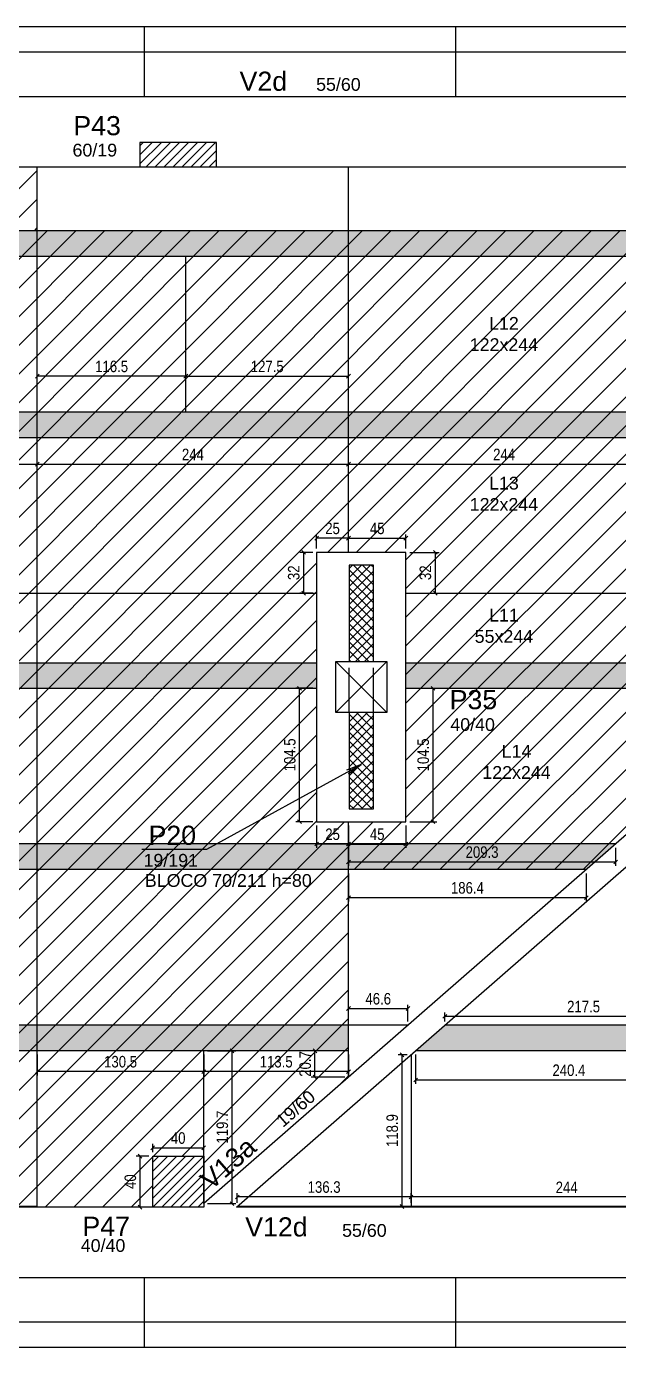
# Model space of a CAD drawing. Extents: x 2487 to 8815, y 325 to 3946.
# Drawn here: x 7144 to 7608, y 1935 to 2970 of the extents above; entities that cross this region are included whole.
import ezdxf

# ---------------------------------------------------------------- set-up
doc = ezdxf.new("R2010")
doc.units = 0
doc.linetypes.add('ESTILO_TQS_0001', pattern=[1, 0.7, -0.3])
for name, color, linetype in [('1', 1, 'Continuous'), ('3', 3, 'Continuous'), ('4', 4, 'Continuous'), ('6', 6, 'Continuous'), ('AUX00', 7, 'Continuous'), ('COTA', 241, 'Continuous'), ('Painéis', 200, 'Continuous'), ('Pilares', 5, 'Continuous')]:
    doc.layers.add(name, color=color, linetype=linetype)
doc.layers.add('Hachura', color=251, linetype='Continuous', lineweight=9)
doc.layers.add('REAPROVEITAMENTO', color=251, linetype='Continuous', lineweight=9)
doc.styles.add('COTA TECNICA-50', font='techl___.ttf', dxfattribs={"height": 9})
doc.styles.get("Standard").update_dxf_attribs({"font": 'arial.ttf'})
doc.dimstyles.new('COTA PAINEL-50', dxfattribs={"dimtxt": 9, "dimasz": 3, "dimexe": 3, "dimexo": 3, "dimgap": 3, "dimtad": 1, "dimdec": 1, "dimzin": 12, "dimdsep": 46, "dimtxsty": 'COTA TECNICA-50', "dimblk1": 'OBLIQUE', "dimblk2": 'OBLIQUE', "dimsah": 1, "dimcen": 0.9, "dimclrd": 4, "dimclre": 4, "dimclrt": 240, "dimadec": 1, "dimazin": 3, "dimtfac": 1, "dimtdec": 1, "dimtmove": 0, "dimatfit": 3, "dimfxl": 1, "dimtolj": 1, "dimtzin": 12, "dimarcsym": 0})

# ---------------------------------------------------------------- blocks, each defined once
blk = doc.blocks.new('_Oblique')
at = {"color": 0, "linetype": 'ByBlock', "lineweight": -2}
blk.add_line((-0.5, -0.5), (0.5, 0.5), dxfattribs=at)
blk = doc.blocks.new('*D98')
at = {"layer": 'COTA', "color": 4, "lineweight": -2, "transparency": 16777216}
for p, q in [((7152.6, 2630.1), (7152.6, 2630.1)), ((6969.6, 2627.1), (7152.6, 2627.1))]:
    blk.add_line(p, q, dxfattribs=at)
at = {"layer": 'Defpoints', "color": 0, "transparency": 16777216}
for p in [(6969.6, 2627.1), (7152.6, 2627.1), (7152.6, 2627.1)]:
    blk.add_point(p, dxfattribs=at)
at = {"layer": 'COTA', "color": 4, "lineweight": -2, "transparency": 16777216, "xscale": 3, "yscale": 3, "zscale": 3, "rotation": 180}
blk.add_blockref('_Oblique', (6969.6, 2627.1), dxfattribs=at)
at = {"layer": 'COTA', "color": 4, "lineweight": -2, "transparency": 16777216, "xscale": 3, "yscale": 3, "zscale": 3}
blk.add_blockref('_Oblique', (7152.6, 2627.1), dxfattribs=at)
at = {"layer": 'COTA', "color": 240, "transparency": 16777216, "insert": (7061.1, 2634.8), "char_height": 9, "attachment_point": 5, "style": 'COTA TECNICA-50'}
blk.add_mtext('\\A1;183', dxfattribs=at)
blk = doc.blocks.new('*D287')
at = {"layer": 'COTA', "color": 4, "lineweight": -2, "transparency": 16777216}
for p, q in [((7240.1, 2085), (7230.2, 2085)), ((7233.2, 2045), (7233.2, 2085)), ((7240.1, 2045), (7230.2, 2045))]:
    blk.add_line(p, q, dxfattribs=at)
at = {"layer": 'Defpoints', "color": 0, "transparency": 16777216}
for p in [(7233.2, 2085), (7243.1, 2085), (7243.1, 2045)]:
    blk.add_point(p, dxfattribs=at)
at = {"layer": 'COTA', "color": 4, "lineweight": -2, "transparency": 16777216, "xscale": 3, "yscale": 3, "zscale": 3}
for p, rotation in [((7233.2, 2085), 90), ((7233.2, 2045), 270)]:
    blk.add_blockref('_Oblique', p, dxfattribs=dict(at, rotation=rotation))
at = {"layer": 'COTA', "color": 240, "transparency": 16777216, "insert": (7225.6, 2065), "char_height": 9, "attachment_point": 5, "rotation": 90, "style": 'COTA TECNICA-50'}
blk.add_mtext('\\A1;40', dxfattribs=at)
blk = doc.blocks.new('*D288')
at = {"layer": 'COTA', "color": 4, "lineweight": -2, "transparency": 16777216}
for p, q in [((7243.1, 2088), (7243.1, 2094.5)), ((7243.1, 2091.5), (7283.1, 2091.5)), ((7283.1, 2088), (7283.1, 2094.5))]:
    blk.add_line(p, q, dxfattribs=at)
at = {"layer": 'Defpoints', "color": 0, "transparency": 16777216}
for p in [(7283.1, 2091.5), (7243.1, 2085), (7283.1, 2085)]:
    blk.add_point(p, dxfattribs=at)
at = {"layer": 'COTA', "color": 4, "lineweight": -2, "transparency": 16777216, "xscale": 3, "yscale": 3, "zscale": 3, "rotation": 180}
blk.add_blockref('_Oblique', (7243.1, 2091.5), dxfattribs=at)
at = {"layer": 'COTA', "color": 4, "lineweight": -2, "transparency": 16777216, "xscale": 3, "yscale": 3, "zscale": 3}
blk.add_blockref('_Oblique', (7283.1, 2091.5), dxfattribs=at)
at = {"layer": 'COTA', "color": 240, "transparency": 16777216, "insert": (7263.1, 2099.1), "char_height": 9, "attachment_point": 5, "style": 'COTA TECNICA-50'}
blk.add_mtext('\\A1;40', dxfattribs=at)
blk = doc.blocks.new('*D289')
at = {"layer": 'COTA', "color": 4, "lineweight": -2, "transparency": 16777216}
for p, q in [((7393.6, 2167.5), (7367.3, 2167.5)), ((7370.3, 2146.9), (7370.3, 2167.5)), ((7393.6, 2146.9), (7367.3, 2146.9))]:
    blk.add_line(p, q, dxfattribs=at)
at = {"layer": 'Defpoints', "color": 0, "transparency": 16777216}
for p in [(7370.3, 2167.5), (7396.6, 2167.5), (7396.6, 2146.9)]:
    blk.add_point(p, dxfattribs=at)
at = {"layer": 'COTA', "color": 4, "lineweight": -2, "transparency": 16777216, "xscale": 3, "yscale": 3, "zscale": 3}
for p, rotation in [((7370.3, 2167.5), 90), ((7370.3, 2146.9), 270)]:
    blk.add_blockref('_Oblique', p, dxfattribs=dict(at, rotation=rotation))
at = {"layer": 'COTA', "color": 240, "transparency": 16777216, "insert": (7362.7, 2157.2), "char_height": 9, "attachment_point": 5, "rotation": 90, "style": 'COTA TECNICA-50'}
blk.add_mtext('\\A1;20.7', dxfattribs=at)
blk = doc.blocks.new('*D290')
at = {"layer": 'COTA', "color": 4, "lineweight": -2, "transparency": 16777216}
for p, q in [((7286.1, 2167.5), (7308.2, 2167.5)), ((7305.2, 2167.5), (7305.2, 2047.8)), ((7286.1, 2047.8), (7308.2, 2047.8))]:
    blk.add_line(p, q, dxfattribs=at)
at = {"layer": 'Defpoints', "color": 0, "transparency": 16777216}
for p in [(7283.1, 2167.5), (7283.1, 2047.8), (7305.2, 2047.8)]:
    blk.add_point(p, dxfattribs=at)
at = {"layer": 'COTA', "color": 4, "lineweight": -2, "transparency": 16777216, "xscale": 3, "yscale": 3, "zscale": 3}
for p, rotation in [((7305.2, 2167.5), 90), ((7305.2, 2047.8), 270)]:
    blk.add_blockref('_Oblique', p, dxfattribs=dict(at, rotation=rotation))
at = {"layer": 'COTA', "color": 240, "transparency": 16777216, "insert": (7297.7, 2107.7), "char_height": 9, "attachment_point": 5, "rotation": 90, "style": 'COTA TECNICA-50'}
blk.add_mtext('\\A1;119.7', dxfattribs=at)
blk = doc.blocks.new('*D101')
at = {"layer": 'COTA', "color": 4, "lineweight": -2, "transparency": 16777216}
for p, q in [((7283.1, 2164.5), (7283.1, 2148.2)), ((7396.6, 2164.5), (7396.6, 2148.2)), ((7396.6, 2151.2), (7283.1, 2151.2))]:
    blk.add_line(p, q, dxfattribs=at)
at = {"layer": 'Defpoints', "color": 0, "transparency": 16777216}
for p in [(7283.1, 2167.5), (7396.6, 2167.5), (7283.1, 2151.2)]:
    blk.add_point(p, dxfattribs=at)
at = {"layer": 'COTA', "color": 4, "lineweight": -2, "transparency": 16777216, "xscale": 3, "yscale": 3, "zscale": 3, "rotation": 180}
blk.add_blockref('_Oblique', (7283.1, 2151.2), dxfattribs=at)
at = {"layer": 'COTA', "color": 4, "lineweight": -2, "transparency": 16777216, "xscale": 3, "yscale": 3, "zscale": 3}
blk.add_blockref('_Oblique', (7396.6, 2151.2), dxfattribs=at)
at = {"layer": 'COTA', "color": 240, "transparency": 16777216, "insert": (7339.9, 2158.9), "char_height": 9, "attachment_point": 5, "style": 'COTA TECNICA-50'}
blk.add_mtext('\\A1;113.5', dxfattribs=at)
blk = doc.blocks.new('*D291')
at = {"layer": 'COTA', "color": 4, "lineweight": -2, "transparency": 16777216}
for p, q in [((7152.6, 2164.5), (7152.6, 2148.2)), ((7283.1, 2164.5), (7283.1, 2148.2)), ((7283.1, 2151.2), (7152.6, 2151.2))]:
    blk.add_line(p, q, dxfattribs=at)
at = {"layer": 'Defpoints', "color": 0, "transparency": 16777216}
for p in [(7152.6, 2167.5), (7283.1, 2167.5), (7152.6, 2151.2)]:
    blk.add_point(p, dxfattribs=at)
at = {"layer": 'COTA', "color": 4, "lineweight": -2, "transparency": 16777216, "xscale": 3, "yscale": 3, "zscale": 3, "rotation": 180}
blk.add_blockref('_Oblique', (7152.6, 2151.2), dxfattribs=at)
at = {"layer": 'COTA', "color": 4, "lineweight": -2, "transparency": 16777216, "xscale": 3, "yscale": 3, "zscale": 3}
blk.add_blockref('_Oblique', (7283.1, 2151.2), dxfattribs=at)
at = {"layer": 'COTA', "color": 240, "transparency": 16777216, "insert": (7217.9, 2158.9), "char_height": 9, "attachment_point": 5, "style": 'COTA TECNICA-50'}
blk.add_mtext('\\A1;130.5', dxfattribs=at)
blk = doc.blocks.new('*D102')
at = {"layer": 'COTA', "color": 4, "lineweight": -2, "transparency": 16777216}
blk.add_line((7269.1, 2696), (7396.6, 2696), dxfattribs=at)
at = {"layer": 'Defpoints', "color": 0, "transparency": 16777216}
for p in [(7269.1, 2696), (7396.6, 2696), (7396.6, 2696)]:
    blk.add_point(p, dxfattribs=at)
at = {"layer": 'COTA', "color": 4, "lineweight": -2, "transparency": 16777216, "xscale": 3, "yscale": 3, "zscale": 3, "rotation": 180}
blk.add_blockref('_Oblique', (7269.1, 2696), dxfattribs=at)
at = {"layer": 'COTA', "color": 4, "lineweight": -2, "transparency": 16777216, "xscale": 3, "yscale": 3, "zscale": 3}
blk.add_blockref('_Oblique', (7396.6, 2696), dxfattribs=at)
at = {"layer": 'COTA', "color": 240, "transparency": 16777216, "insert": (7332.9, 2703.6), "char_height": 9, "attachment_point": 5, "style": 'COTA TECNICA-50'}
blk.add_mtext('\\A1;127.5', dxfattribs=at)
blk = doc.blocks.new('*D103')
at = {"layer": 'COTA', "color": 4, "lineweight": -2, "transparency": 16777216}
for p, q in [((7269.1, 2696), (7152.6, 2696)), ((7152.6, 2693), (7152.6, 2693)), ((7269.1, 2693), (7269.1, 2693))]:
    blk.add_line(p, q, dxfattribs=at)
at = {"layer": 'Defpoints', "color": 0, "transparency": 16777216}
for p in [(7152.6, 2696), (7152.6, 2696), (7269.1, 2696)]:
    blk.add_point(p, dxfattribs=at)
at = {"layer": 'COTA', "color": 4, "lineweight": -2, "transparency": 16777216, "xscale": 3, "yscale": 3, "zscale": 3, "rotation": 180}
blk.add_blockref('_Oblique', (7152.6, 2696), dxfattribs=at)
at = {"layer": 'COTA', "color": 4, "lineweight": -2, "transparency": 16777216, "xscale": 3, "yscale": 3, "zscale": 3}
blk.add_blockref('_Oblique', (7269.1, 2696), dxfattribs=at)
at = {"layer": 'COTA', "color": 240, "transparency": 16777216, "insert": (7210.9, 2703.6), "char_height": 9, "attachment_point": 5, "style": 'COTA TECNICA-50'}
blk.add_mtext('\\A1;116.5', dxfattribs=at)
blk = doc.blocks.new('*D292')
at = {"layer": 'COTA', "color": 4, "lineweight": -2, "transparency": 16777216}
for p, q in [((7371.6, 2561), (7371.6, 2572.1)), ((7396.6, 2569.1), (7371.6, 2569.1)), ((7396.6, 2561), (7396.6, 2572.1))]:
    blk.add_line(p, q, dxfattribs=at)
at = {"layer": 'Defpoints', "color": 0, "transparency": 16777216}
for p in [(7371.6, 2569.1), (7371.6, 2558), (7396.6, 2558)]:
    blk.add_point(p, dxfattribs=at)
at = {"layer": 'COTA', "color": 4, "lineweight": -2, "transparency": 16777216, "xscale": 3, "yscale": 3, "zscale": 3, "rotation": 180}
blk.add_blockref('_Oblique', (7371.6, 2569.1), dxfattribs=at)
at = {"layer": 'COTA', "color": 4, "lineweight": -2, "transparency": 16777216, "xscale": 3, "yscale": 3, "zscale": 3}
blk.add_blockref('_Oblique', (7396.6, 2569.1), dxfattribs=at)
at = {"layer": 'COTA', "color": 240, "transparency": 16777216, "insert": (7384.1, 2576.7), "char_height": 9, "attachment_point": 5, "style": 'COTA TECNICA-50'}
blk.add_mtext('\\A1;25', dxfattribs=at)
blk = doc.blocks.new('*D293')
at = {"layer": 'COTA', "color": 4, "lineweight": -2, "transparency": 16777216}
for p, q in [((7396.6, 2561), (7396.6, 2572.1)), ((7396.6, 2569.1), (7441.6, 2569.1)), ((7441.6, 2561), (7441.6, 2572.1))]:
    blk.add_line(p, q, dxfattribs=at)
at = {"layer": 'Defpoints', "color": 0, "transparency": 16777216}
for p in [(7441.6, 2569.1), (7396.6, 2558), (7441.6, 2558)]:
    blk.add_point(p, dxfattribs=at)
at = {"layer": 'COTA', "color": 4, "lineweight": -2, "transparency": 16777216, "xscale": 3, "yscale": 3, "zscale": 3, "rotation": 180}
blk.add_blockref('_Oblique', (7396.6, 2569.1), dxfattribs=at)
at = {"layer": 'COTA', "color": 4, "lineweight": -2, "transparency": 16777216, "xscale": 3, "yscale": 3, "zscale": 3}
blk.add_blockref('_Oblique', (7441.6, 2569.1), dxfattribs=at)
at = {"layer": 'COTA', "color": 240, "transparency": 16777216, "insert": (7419.1, 2576.7), "char_height": 9, "attachment_point": 5, "style": 'COTA TECNICA-50'}
blk.add_mtext('\\A1;45', dxfattribs=at)
blk = doc.blocks.new('*D294')
at = {"layer": 'COTA', "color": 4, "lineweight": -2, "transparency": 16777216}
for p, q in [((7368.6, 2558), (7358.4, 2558)), ((7361.4, 2558), (7361.4, 2526)), ((7368.6, 2526), (7358.4, 2526))]:
    blk.add_line(p, q, dxfattribs=at)
at = {"layer": 'Defpoints', "color": 0, "transparency": 16777216}
for p in [(7371.6, 2558), (7361.4, 2526), (7371.6, 2526)]:
    blk.add_point(p, dxfattribs=at)
at = {"layer": 'COTA', "color": 4, "lineweight": -2, "transparency": 16777216, "xscale": 3, "yscale": 3, "zscale": 3}
for p, rotation in [((7361.4, 2558), 90), ((7361.4, 2526), 270)]:
    blk.add_blockref('_Oblique', p, dxfattribs=dict(at, rotation=rotation))
at = {"layer": 'COTA', "color": 240, "transparency": 16777216, "insert": (7353.7, 2542), "char_height": 9, "attachment_point": 5, "rotation": 90, "style": 'COTA TECNICA-50'}
blk.add_mtext('\\A1;32', dxfattribs=at)
blk = doc.blocks.new('*D295')
at = {"layer": 'COTA', "color": 4, "lineweight": -2, "transparency": 16777216}
for p, q in [((7444.6, 2558), (7467.6, 2558)), ((7464.6, 2558), (7464.6, 2526)), ((7444.6, 2526), (7467.6, 2526))]:
    blk.add_line(p, q, dxfattribs=at)
at = {"layer": 'Defpoints', "color": 0, "transparency": 16777216}
for p in [(7441.6, 2558), (7441.6, 2526), (7464.6, 2526)]:
    blk.add_point(p, dxfattribs=at)
at = {"layer": 'COTA', "color": 4, "lineweight": -2, "transparency": 16777216, "xscale": 3, "yscale": 3, "zscale": 3}
for p, rotation in [((7464.6, 2558), 90), ((7464.6, 2526), 270)]:
    blk.add_blockref('_Oblique', p, dxfattribs=dict(at, rotation=rotation))
at = {"layer": 'COTA', "color": 240, "transparency": 16777216, "insert": (7456.9, 2542), "char_height": 9, "attachment_point": 5, "rotation": 90, "style": 'COTA TECNICA-50'}
blk.add_mtext('\\A1;32', dxfattribs=at)
blk = doc.blocks.new('*D296')
at = {"layer": 'COTA', "color": 4, "lineweight": -2, "transparency": 16777216}
for p, q in [((7444.6, 2451.5), (7465.8, 2451.5)), ((7462.8, 2451.5), (7462.8, 2347)), ((7444.6, 2347), (7465.8, 2347))]:
    blk.add_line(p, q, dxfattribs=at)
at = {"layer": 'Defpoints', "color": 0, "transparency": 16777216}
for p in [(7441.6, 2451.5), (7441.6, 2347), (7462.8, 2347)]:
    blk.add_point(p, dxfattribs=at)
at = {"layer": 'COTA', "color": 4, "lineweight": -2, "transparency": 16777216, "xscale": 3, "yscale": 3, "zscale": 3}
for p, rotation in [((7462.8, 2451.5), 90), ((7462.8, 2347), 270)]:
    blk.add_blockref('_Oblique', p, dxfattribs=dict(at, rotation=rotation))
at = {"layer": 'COTA', "color": 240, "transparency": 16777216, "insert": (7455.2, 2399.3), "char_height": 9, "attachment_point": 5, "rotation": 90, "style": 'COTA TECNICA-50'}
blk.add_mtext('\\A1;104.5', dxfattribs=at)
blk = doc.blocks.new('*D297')
at = {"layer": 'COTA', "color": 4, "lineweight": -2, "transparency": 16777216}
for p, q in [((7368.6, 2451.5), (7355.2, 2451.5)), ((7358.2, 2347), (7358.2, 2451.5)), ((7368.6, 2347), (7355.2, 2347))]:
    blk.add_line(p, q, dxfattribs=at)
at = {"layer": 'Defpoints', "color": 0, "transparency": 16777216}
for p in [(7358.2, 2451.5), (7371.6, 2451.5), (7371.6, 2347)]:
    blk.add_point(p, dxfattribs=at)
at = {"layer": 'COTA', "color": 4, "lineweight": -2, "transparency": 16777216, "xscale": 3, "yscale": 3, "zscale": 3}
for p, rotation in [((7358.2, 2451.5), 90), ((7358.2, 2347), 270)]:
    blk.add_blockref('_Oblique', p, dxfattribs=dict(at, rotation=rotation))
at = {"layer": 'COTA', "color": 240, "transparency": 16777216, "insert": (7350.6, 2399.3), "char_height": 9, "attachment_point": 5, "rotation": 90, "style": 'COTA TECNICA-50'}
blk.add_mtext('\\A1;104.5', dxfattribs=at)
blk = doc.blocks.new('*D298')
at = {"layer": 'COTA', "color": 4, "lineweight": -2, "transparency": 16777216}
for p, q in [((7371.6, 2344), (7371.6, 2326.5)), ((7396.6, 2344), (7396.6, 2326.5)), ((7396.6, 2329.5), (7371.6, 2329.5))]:
    blk.add_line(p, q, dxfattribs=at)
at = {"layer": 'Defpoints', "color": 0, "transparency": 16777216}
for p in [(7371.6, 2347), (7396.6, 2347), (7371.6, 2329.5)]:
    blk.add_point(p, dxfattribs=at)
at = {"layer": 'COTA', "color": 4, "lineweight": -2, "transparency": 16777216, "xscale": 3, "yscale": 3, "zscale": 3, "rotation": 180}
blk.add_blockref('_Oblique', (7371.6, 2329.5), dxfattribs=at)
at = {"layer": 'COTA', "color": 4, "lineweight": -2, "transparency": 16777216, "xscale": 3, "yscale": 3, "zscale": 3}
blk.add_blockref('_Oblique', (7396.6, 2329.5), dxfattribs=at)
at = {"layer": 'COTA', "color": 240, "transparency": 16777216, "insert": (7384.1, 2337.1), "char_height": 9, "attachment_point": 5, "style": 'COTA TECNICA-50'}
blk.add_mtext('\\A1;25', dxfattribs=at)
blk = doc.blocks.new('*D104')
at = {"layer": 'COTA', "color": 4, "lineweight": -2, "transparency": 16777216}
for p, q in [((7396.6, 2344), (7396.6, 2326.5)), ((7441.6, 2344), (7441.6, 2326.5)), ((7396.6, 2329.5), (7441.6, 2329.5))]:
    blk.add_line(p, q, dxfattribs=at)
at = {"layer": 'Defpoints', "color": 0, "transparency": 16777216}
for p in [(7396.6, 2347), (7441.6, 2347), (7441.6, 2329.5)]:
    blk.add_point(p, dxfattribs=at)
at = {"layer": 'COTA', "color": 4, "lineweight": -2, "transparency": 16777216, "xscale": 3, "yscale": 3, "zscale": 3, "rotation": 180}
blk.add_blockref('_Oblique', (7396.6, 2329.5), dxfattribs=at)
at = {"layer": 'COTA', "color": 4, "lineweight": -2, "transparency": 16777216, "xscale": 3, "yscale": 3, "zscale": 3}
blk.add_blockref('_Oblique', (7441.6, 2329.5), dxfattribs=at)
at = {"layer": 'COTA', "color": 240, "transparency": 16777216, "insert": (7419.1, 2337.1), "char_height": 9, "attachment_point": 5, "style": 'COTA TECNICA-50'}
blk.add_mtext('\\A1;45', dxfattribs=at)
blk = doc.blocks.new('*D299')
at = {"layer": 'COTA', "color": 4, "lineweight": -2, "transparency": 16777216}
for p, q in [((7152.6, 2630.1), (7152.6, 2630.1)), ((7396.6, 2630.1), (7396.6, 2630.1)), ((7152.6, 2627.1), (7396.6, 2627.1))]:
    blk.add_line(p, q, dxfattribs=at)
at = {"layer": 'Defpoints', "color": 0, "transparency": 16777216}
for p in [(7152.6, 2627.1), (7396.6, 2627.1), (7396.6, 2627.1)]:
    blk.add_point(p, dxfattribs=at)
at = {"layer": 'COTA', "color": 4, "lineweight": -2, "transparency": 16777216, "xscale": 3, "yscale": 3, "zscale": 3, "rotation": 180}
blk.add_blockref('_Oblique', (7152.6, 2627.1), dxfattribs=at)
at = {"layer": 'COTA', "color": 4, "lineweight": -2, "transparency": 16777216, "xscale": 3, "yscale": 3, "zscale": 3}
blk.add_blockref('_Oblique', (7396.6, 2627.1), dxfattribs=at)
at = {"layer": 'COTA', "color": 240, "transparency": 16777216, "insert": (7274.6, 2634.7), "char_height": 9, "attachment_point": 5, "style": 'COTA TECNICA-50'}
blk.add_mtext('\\A1;244', dxfattribs=at)
blk = doc.blocks.new('*D304')
at = {"layer": 'COTA', "color": 4, "lineweight": -2, "transparency": 16777216}
for p, q in [((7396.6, 2326.5), (7396.6, 2312.4)), ((7606, 2326.5), (7606, 2312.4)), ((7606, 2315.4), (7396.6, 2315.4))]:
    blk.add_line(p, q, dxfattribs=at)
at = {"layer": 'Defpoints', "color": 0, "transparency": 16777216}
for p in [(7396.6, 2329.5), (7606, 2329.5), (7396.6, 2315.4)]:
    blk.add_point(p, dxfattribs=at)
at = {"layer": 'COTA', "color": 4, "lineweight": -2, "transparency": 16777216, "xscale": 3, "yscale": 3, "zscale": 3, "rotation": 180}
blk.add_blockref('_Oblique', (7396.6, 2315.4), dxfattribs=at)
at = {"layer": 'COTA', "color": 4, "lineweight": -2, "transparency": 16777216, "xscale": 3, "yscale": 3, "zscale": 3}
blk.add_blockref('_Oblique', (7606, 2315.4), dxfattribs=at)
at = {"layer": 'COTA', "color": 240, "transparency": 16777216, "insert": (7501.3, 2323.1), "char_height": 9, "attachment_point": 5, "style": 'COTA TECNICA-50'}
blk.add_mtext('\\A1;209.3', dxfattribs=at)
blk = doc.blocks.new('*D305')
at = {"layer": 'COTA', "color": 4, "lineweight": -2, "transparency": 16777216}
for p, q in [((7396.6, 2306.5), (7396.6, 2284.5)), ((7583, 2306.5), (7583, 2284.5)), ((7396.6, 2287.5), (7583, 2287.5))]:
    blk.add_line(p, q, dxfattribs=at)
at = {"layer": 'Defpoints', "color": 0, "transparency": 16777216}
for p in [(7396.6, 2309.5), (7583, 2309.5), (7583, 2287.5)]:
    blk.add_point(p, dxfattribs=at)
at = {"layer": 'COTA', "color": 4, "lineweight": -2, "transparency": 16777216, "xscale": 3, "yscale": 3, "zscale": 3, "rotation": 180}
blk.add_blockref('_Oblique', (7396.6, 2287.5), dxfattribs=at)
at = {"layer": 'COTA', "color": 4, "lineweight": -2, "transparency": 16777216, "xscale": 3, "yscale": 3, "zscale": 3}
blk.add_blockref('_Oblique', (7583, 2287.5), dxfattribs=at)
at = {"layer": 'COTA', "color": 240, "transparency": 16777216, "insert": (7489.8, 2295.1), "char_height": 9, "attachment_point": 5, "style": 'COTA TECNICA-50'}
blk.add_mtext('\\A1;186.4', dxfattribs=at)
blk = doc.blocks.new('*D306')
at = {"layer": 'COTA', "color": 4, "lineweight": -2, "transparency": 16777216}
for p, q in [((7396.6, 2190.5), (7396.6, 2203.6)), ((7396.6, 2200.6), (7443.2, 2200.6)), ((7443.2, 2190.5), (7443.2, 2203.6))]:
    blk.add_line(p, q, dxfattribs=at)
at = {"layer": 'Defpoints', "color": 0, "transparency": 16777216}
for p in [(7443.2, 2200.6), (7396.6, 2187.5), (7443.2, 2187.5)]:
    blk.add_point(p, dxfattribs=at)
at = {"layer": 'COTA', "color": 4, "lineweight": -2, "transparency": 16777216, "xscale": 3, "yscale": 3, "zscale": 3, "rotation": 180}
blk.add_blockref('_Oblique', (7396.6, 2200.6), dxfattribs=at)
at = {"layer": 'COTA', "color": 4, "lineweight": -2, "transparency": 16777216, "xscale": 3, "yscale": 3, "zscale": 3}
blk.add_blockref('_Oblique', (7443.2, 2200.6), dxfattribs=at)
at = {"layer": 'COTA', "color": 240, "transparency": 16777216, "insert": (7419.9, 2208.2), "char_height": 9, "attachment_point": 5, "style": 'COTA TECNICA-50'}
blk.add_mtext('\\A1;46.6', dxfattribs=at)
blk = doc.blocks.new('*D308')
at = {"layer": 'COTA', "color": 4, "lineweight": -2, "transparency": 16777216}
for p, q in [((7396.6, 2630.1), (7396.6, 2630.1)), ((7640.6, 2630.1), (7640.6, 2630.1)), ((7396.6, 2627.1), (7640.6, 2627.1))]:
    blk.add_line(p, q, dxfattribs=at)
at = {"layer": 'Defpoints', "color": 0, "transparency": 16777216}
for p in [(7396.6, 2627.1), (7640.6, 2627.1), (7640.6, 2627.1)]:
    blk.add_point(p, dxfattribs=at)
at = {"layer": 'COTA', "color": 4, "lineweight": -2, "transparency": 16777216, "xscale": 3, "yscale": 3, "zscale": 3, "rotation": 180}
blk.add_blockref('_Oblique', (7396.6, 2627.1), dxfattribs=at)
at = {"layer": 'COTA', "color": 4, "lineweight": -2, "transparency": 16777216, "xscale": 3, "yscale": 3, "zscale": 3}
blk.add_blockref('_Oblique', (7640.6, 2627.1), dxfattribs=at)
at = {"layer": 'COTA', "color": 240, "transparency": 16777216, "insert": (7518.6, 2634.7), "char_height": 9, "attachment_point": 5, "style": 'COTA TECNICA-50'}
blk.add_mtext('\\A1;244', dxfattribs=at)
blk = doc.blocks.new('*D109')
at = {"layer": 'COTA', "color": 4, "lineweight": -2, "transparency": 16777216}
for p, q in [((7689.6, 2053), (7445.6, 2053)), ((7445.6, 2051.5), (7445.6, 2050))]:
    blk.add_line(p, q, dxfattribs=at)
at = {"layer": 'Defpoints', "color": 0, "transparency": 16777216}
for p in [(7445.6, 2054.5), (7445.6, 2053), (7689.6, 2053)]:
    blk.add_point(p, dxfattribs=at)
at = {"layer": 'COTA', "color": 4, "lineweight": -2, "transparency": 16777216, "xscale": 3, "yscale": 3, "zscale": 3, "rotation": 180}
blk.add_blockref('_Oblique', (7445.6, 2053), dxfattribs=at)
at = {"layer": 'COTA', "color": 4, "lineweight": -2, "transparency": 16777216, "xscale": 3, "yscale": 3, "zscale": 3}
blk.add_blockref('_Oblique', (7689.6, 2053), dxfattribs=at)
at = {"layer": 'COTA', "color": 240, "transparency": 16777216, "insert": (7567.6, 2060.5), "char_height": 9, "attachment_point": 5, "style": 'COTA TECNICA-50'}
blk.add_mtext('\\A1;244', dxfattribs=at)
blk = doc.blocks.new('*D326')
at = {"layer": 'COTA', "color": 4, "lineweight": -2, "transparency": 16777216}
for p, q in [((7472.1, 2190.5), (7472.1, 2197.5)), ((7472.1, 2194.5), (7689.6, 2194.5)), ((7689.6, 2190.5), (7689.6, 2197.5))]:
    blk.add_line(p, q, dxfattribs=at)
at = {"layer": 'Defpoints', "color": 0, "transparency": 16777216}
for p in [(7689.6, 2194.5), (7472.1, 2187.5), (7689.6, 2187.5)]:
    blk.add_point(p, dxfattribs=at)
at = {"layer": 'COTA', "color": 4, "lineweight": -2, "transparency": 16777216, "xscale": 3, "yscale": 3, "zscale": 3, "rotation": 180}
blk.add_blockref('_Oblique', (7472.1, 2194.5), dxfattribs=at)
at = {"layer": 'COTA', "color": 4, "lineweight": -2, "transparency": 16777216, "xscale": 3, "yscale": 3, "zscale": 3}
blk.add_blockref('_Oblique', (7689.6, 2194.5), dxfattribs=at)
at = {"layer": 'COTA', "color": 240, "transparency": 16777216, "insert": (7580.9, 2202.1), "char_height": 9, "attachment_point": 5, "style": 'COTA TECNICA-50'}
blk.add_mtext('\\A1;217.5', dxfattribs=at)
blk = doc.blocks.new('*D327')
at = {"layer": 'COTA', "color": 4, "lineweight": -2, "transparency": 16777216}
for p, q in [((7449.2, 2164.5), (7449.2, 2141.6)), ((7689.6, 2164.5), (7689.6, 2141.6)), ((7689.6, 2144.6), (7449.2, 2144.6))]:
    blk.add_line(p, q, dxfattribs=at)
at = {"layer": 'Defpoints', "color": 0, "transparency": 16777216}
for p in [(7449.2, 2167.5), (7689.6, 2167.5), (7449.2, 2144.6)]:
    blk.add_point(p, dxfattribs=at)
at = {"layer": 'COTA', "color": 4, "lineweight": -2, "transparency": 16777216, "xscale": 3, "yscale": 3, "zscale": 3, "rotation": 180}
blk.add_blockref('_Oblique', (7449.2, 2144.6), dxfattribs=at)
at = {"layer": 'COTA', "color": 4, "lineweight": -2, "transparency": 16777216, "xscale": 3, "yscale": 3, "zscale": 3}
blk.add_blockref('_Oblique', (7689.6, 2144.6), dxfattribs=at)
at = {"layer": 'COTA', "color": 240, "transparency": 16777216, "insert": (7569.4, 2152.2), "char_height": 9, "attachment_point": 5, "style": 'COTA TECNICA-50'}
blk.add_mtext('\\A1;240.4', dxfattribs=at)
blk = doc.blocks.new('*D328')
at = {"layer": 'COTA', "color": 4, "lineweight": -2, "transparency": 16777216}
for p, q in [((7442.6, 2164.4), (7435.5, 2164.4)), ((7438.5, 2164.4), (7438.5, 2045.5)), ((7442.6, 2045.5), (7435.5, 2045.5))]:
    blk.add_line(p, q, dxfattribs=at)
at = {"layer": 'Defpoints', "color": 0, "transparency": 16777216}
for p in [(7445.6, 2164.4), (7438.5, 2045.5), (7445.6, 2045.5)]:
    blk.add_point(p, dxfattribs=at)
at = {"layer": 'COTA', "color": 4, "lineweight": -2, "transparency": 16777216, "xscale": 3, "yscale": 3, "zscale": 3}
for p, rotation in [((7438.5, 2164.4), 90), ((7438.5, 2045.5), 270)]:
    blk.add_blockref('_Oblique', p, dxfattribs=dict(at, rotation=rotation))
at = {"layer": 'COTA', "color": 240, "transparency": 16777216, "insert": (7430.9, 2105), "char_height": 9, "attachment_point": 5, "rotation": 90, "style": 'COTA TECNICA-50'}
blk.add_mtext('\\A1;118.9', dxfattribs=at)
blk = doc.blocks.new('*D329')
at = {"layer": 'COTA', "color": 4, "lineweight": -2, "transparency": 16777216}
for p, q in [((7309.4, 2048.5), (7309.4, 2056)), ((7445.6, 2053), (7309.4, 2053)), ((7445.6, 2048.5), (7445.6, 2056))]:
    blk.add_line(p, q, dxfattribs=at)
at = {"layer": 'Defpoints', "color": 0, "transparency": 16777216}
for p in [(7309.4, 2053), (7309.4, 2045.5), (7445.6, 2045.5)]:
    blk.add_point(p, dxfattribs=at)
at = {"layer": 'COTA', "color": 4, "lineweight": -2, "transparency": 16777216, "xscale": 3, "yscale": 3, "zscale": 3, "rotation": 180}
blk.add_blockref('_Oblique', (7309.4, 2053), dxfattribs=at)
at = {"layer": 'COTA', "color": 4, "lineweight": -2, "transparency": 16777216, "xscale": 3, "yscale": 3, "zscale": 3}
blk.add_blockref('_Oblique', (7445.6, 2053), dxfattribs=at)
at = {"layer": 'COTA', "color": 240, "transparency": 16777216, "insert": (7377.5, 2060.7), "char_height": 9, "attachment_point": 5, "style": 'COTA TECNICA-50'}
blk.add_mtext('\\A1;136.3', dxfattribs=at)

msp = doc.modelspace()

# ---------------------------------------------------------------- hatches: boundary and pattern name
at = {"layer": 'Hachura', "linetype": 'ByBlock'}
h = msp.add_hatch(color=256, dxfattribs=at)
h.dxf.hatch_style = 1
h.paths.add_polyline_path([(7934.12, 2789.97), (7934.12, 2810), (6725.61, 2810), (6725.61, 2789.97)])
h = msp.add_hatch(color=256, dxfattribs=at)
h.dxf.hatch_style = 1
h.paths.add_polyline_path([(7934.12, 2647.97), (7934.12, 2668.01), (6725.61, 2668.01), (6725.61, 2647.97)])
h = msp.add_hatch(color=256, dxfattribs=at)
h.dxf.hatch_style = 1
h.paths.add_polyline_path([(6298.61, 2451.45), (6298.61, 2471.49), (5812.12, 2471.49), (5812.12, 2451.45)])
h.paths.add_polyline_path([(7505.33, 2451.45), (7505.18, 2451.58), (7505.25, 2451.45)])
h = msp.add_hatch(color=256, dxfattribs=at)
h.dxf.hatch_style = 1
h.paths.add_polyline_path([(7395.62, 2451.47), (7395.62, 2471.51), (7395.61, 2471.51), (7395.61, 2451.47)])
h.paths.add_polyline_path([(7480.17, 2454.11), (7474.44, 2454.11), (7474.44, 2453.32), (7481.5, 2453.32), (7481.16, 2453.55), (7480.45, 2453.97)])
h.paths.add_polyline_path([(6725.61, 2451.47), (6725.61, 2471.51), (6298.61, 2471.51), (6298.61, 2451.47)])
h = msp.add_hatch(color=256, dxfattribs=at)
h.dxf.hatch_style = 1
h.paths.add_polyline_path([(7371.62, 2451.47), (7371.62, 2471.51), (6725.61, 2471.51), (6725.61, 2451.47)])
h.paths.add_polyline_path([(7441.62, 2471.51), (7441.62, 2451.47), (7640.61, 2451.47), (7640.61, 2471.51)])
h = msp.add_hatch(color=256, dxfattribs=at)
h.dxf.hatch_style = 1
h.paths.add_polyline_path([(7583, 2309.48), (7605.96, 2329.51), (6725.61, 2329.51), (6725.61, 2309.48)])
h = msp.add_hatch(color=256, dxfattribs=at)
h.dxf.hatch_style = 1
h.paths.add_polyline_path([(7396.61, 2167.48), (7396.61, 2187.51), (6725.61, 2187.51), (6725.61, 2167.48)])
h = msp.add_hatch(color=256, dxfattribs=at)
h.dxf.hatch_style = 1
h.paths.add_polyline_path([(7472.11, 2187.51), (7449.14, 2167.47), (7933.62, 2167.47), (7933.62, 2187.51)])
at = {"layer": 'REAPROVEITAMENTO', "linetype": 'ByBlock'}
h = msp.add_hatch(dxfattribs=at)
h.set_pattern_fill('ANSI31', color=256, scale=5, style=2)
h.set_pattern_definition([(45, (900.698, 40.287), (-11.22532, 11.22532), [])])
h.paths.add_polyline_path([(7152.61, 2860.05), (6542.61, 2859.95), (6542.61, 2810.01), (7152.61, 2810.11)])
h = msp.add_hatch(dxfattribs=at)
h.set_pattern_fill('ANSI31', color=256, scale=5, style=2)
h.set_pattern_definition([(45, (1083.697, -617.715), (-11.22532, 11.22532), [])])
h.paths.add_polyline_path([(6756.12, 2386.5), (6796.12, 2386.5), (6796.12, 2346.5), (6756.12, 2346.5)], flags=16)
h.paths.add_polyline_path([(7441.62, 2451.51), (7441.62, 2347), (7371.62, 2347), (7371.62, 2451.51), (6969.61, 2451.51), (6969.61, 2451.51), (6725.61, 2451.51), (6725.61, 2045.51), (7243.12, 2045.51), (7243.12, 2085.01), (7283.12, 2085.01), (7283.12, 2047.83), (7396.61, 2146.85), (7396.61, 2309.51), (7583.04, 2309.51), (7640.61, 2359.75), (7640.61, 2451.51)])
h.paths.add_polyline_path([(7823.61, 2526.01), (7823.61, 2648.01), (7934.12, 2648.01), (7934.12, 2810.01), (6725.61, 2810.01), (6725.61, 2451.51), (7371.62, 2451.51), (7371.62, 2558), (7441.62, 2558), (7441.62, 2451.51), (7640.61, 2451.51), (7640.61, 2526.01), (7823.61, 2526.01)])

# ---------------------------------------------------------------- linework, layer by layer
at = {"layer": '1', "color": 3, "linetype": 'Continuous'}
for p, q in [((5792.63, 2950), (7988.13, 2950)), ((5792.63, 2915), (7953.12, 2915)), ((7988.13, 1955.01), (5792.62, 1955.01))]:
    msp.add_line(p, q, dxfattribs=at)
at = {"layer": '1', "color": 8, "linetype": 'Continuous'}
for p, q in [((7233.12, 2862.25), (7249.87, 2879)), ((7233.12, 2869.32), (7242.8, 2879)), ((7233.12, 2876.39), (7235.73, 2879)), ((7233.12, 2879), (7233.12, 2879)), ((7233.12, 2879), (7233.12, 2879)), ((7237.95, 2860), (7256.95, 2879)), ((7245.02, 2860), (7264.02, 2879)), ((7252.09, 2860), (7271.09, 2879)), ((7259.16, 2860), (7278.16, 2879)), ((7266.23, 2860), (7285.23, 2879)), ((7273.3, 2860), (7292.3, 2879)), ((7293.12, 2879), (7293.12, 2879)), ((7293.12, 2879), (7293.12, 2879)), ((7263.12, 2869.5), (7263.12, 2869.5)), ((7280.37, 2860), (7293.12, 2872.75)), ((7287.44, 2860), (7293.12, 2865.68)), ((7397.12, 2531.28), (7413.85, 2548)), ((7397.12, 2538.35), (7406.78, 2548)), ((7397.12, 2545.42), (7399.7, 2548)), ((7397.12, 2548), (7397.12, 2548)), ((7397.12, 2548), (7397.12, 2548)), ((7397.12, 2548), (7397.12, 2548)), ((7397.12, 2548), (7397.12, 2548)), ((7400.58, 2548), (7416.12, 2532.46)), ((7407.65, 2548), (7416.12, 2539.53)), ((7414.72, 2548), (7416.12, 2546.6)), ((7416.12, 2548), (7416.12, 2548)), ((7416.12, 2548), (7416.12, 2548)), ((7397.12, 2544.39), (7416.12, 2525.39)), ((7397.12, 2524.21), (7416.12, 2543.21)), ((7397.12, 2537.32), (7416.12, 2518.32)), ((7397.12, 2517.14), (7416.12, 2536.14)), ((7397.12, 2530.24), (7416.12, 2511.24)), ((7397.12, 2510.07), (7416.12, 2529.07)), ((7397.12, 2523.17), (7416.12, 2504.17)), ((7397.12, 2502.99), (7416.12, 2521.99)), ((7397.12, 2516.1), (7416.12, 2497.1)), ((7397.12, 2495.92), (7416.12, 2514.92)), ((7397.12, 2509.03), (7416.12, 2490.03)), ((7397.12, 2488.85), (7416.12, 2507.85)), ((7397.12, 2501.96), (7416.12, 2482.96)), ((7397.12, 2481.78), (7416.12, 2500.78)), ((7397.12, 2494.89), (7416.12, 2475.89)), ((7397.12, 2474.71), (7416.12, 2493.71)), ((7397.12, 2487.82), (7412.45, 2472.5)), ((7401.98, 2472.5), (7416.12, 2486.64)), ((7397.12, 2480.75), (7405.38, 2472.5)), ((7397.12, 2473.68), (7398.3, 2472.5)), ((7409.05, 2472.5), (7416.12, 2479.57)), ((7386.63, 2472.5), (7426.63, 2432.5)), ((7426.63, 2472.5), (7386.63, 2432.5)), ((7386.63, 2472.5), (7386.63, 2472.5)), ((7406.62, 2452.5), (7406.62, 2452.5)), ((7406.63, 2452.5), (7406.63, 2452.5)), ((7406.63, 2452.5), (7406.63, 2452.5)), ((7406.63, 2452.5), (7406.63, 2452.5)), ((7406.63, 2452.5), (7406.63, 2452.5)), ((7397.12, 2418.14), (7411.48, 2432.5)), ((7397.12, 2425.21), (7404.41, 2432.5)), ((7397.12, 2432.28), (7397.34, 2432.5)), ((7402.95, 2432.5), (7416.12, 2419.32)), ((7410.02, 2432.5), (7416.12, 2426.39)), ((7426.63, 2432.5), (7426.63, 2432.5)), ((7426.63, 2432.5), (7426.63, 2432.5)), ((7397.12, 2431.25), (7416.12, 2412.25)), ((7397.12, 2411.07), (7416.12, 2430.07)), ((7397.12, 2424.18), (7416.12, 2405.18)), ((7397.12, 2404), (7416.12, 2423)), ((7397.12, 2417.11), (7416.12, 2398.11)), ((7397.12, 2396.93), (7416.12, 2415.93)), ((7397.12, 2410.04), (7416.12, 2391.04)), ((7397.12, 2389.86), (7416.12, 2408.86)), ((7397.12, 2402.97), (7416.12, 2383.97)), ((7397.12, 2382.79), (7416.12, 2401.79)), ((7397.12, 2395.89), (7416.12, 2376.89)), ((7397.12, 2375.72), (7416.12, 2394.72)), ((7397.12, 2388.82), (7416.12, 2369.82)), ((7397.12, 2368.64), (7416.12, 2387.64)), ((7397.12, 2381.75), (7416.12, 2362.75)), ((7397.12, 2361.57), (7416.12, 2380.57)), ((7397.12, 2374.68), (7414.8, 2357)), ((7399.62, 2357), (7416.12, 2373.5)), ((7397.12, 2367.61), (7407.73, 2357)), ((7397.12, 2360.54), (7400.66, 2357)), ((7406.69, 2357), (7416.12, 2366.43)), ((7397.12, 2357), (7397.12, 2357)), ((7397.12, 2357), (7397.12, 2357)), ((7413.77, 2357), (7416.12, 2359.36)), ((7243.12, 2052.01), (7276.13, 2085.01)), ((7243.12, 2059.08), (7269.06, 2085.01)), ((7243.12, 2066.15), (7261.99, 2085.01)), ((7243.12, 2073.22), (7254.92, 2085.01)), ((7243.12, 2080.29), (7247.85, 2085.01)), ((7243.2, 2045.01), (7283.12, 2084.94)), ((7250.27, 2045.01), (7283.12, 2077.87)), ((7257.34, 2045.01), (7283.12, 2070.8)), ((7263.12, 2065.02), (7263.12, 2065.02)), ((7264.41, 2045.01), (7283.12, 2063.73)), ((7271.49, 2045.01), (7283.12, 2056.65)), ((7278.56, 2045.01), (7283.12, 2049.58)), ((7243.12, 2045.01), (7243.12, 2045.01)), ((7243.12, 2045.01), (7243.12, 2045.01)), ((7283.12, 2047.83), (7283.12, 2047.83)), ((7283.12, 2045.01), (7283.12, 2045.01)), ((7283.12, 2045.01), (7283.12, 2045.01))]:
    msp.add_line(p, q, dxfattribs=at)
at = {"layer": '1', "linetype": 'Continuous'}
for p, q in [((7395.13, 2860), (7395.13, 2860)), ((7371.62, 2558), (7371.62, 2558)), ((7371.62, 2558), (7371.62, 2558)), ((7371.62, 2558), (7371.62, 2558)), ((7441.62, 2558), (7441.62, 2558)), ((7441.62, 2558), (7441.62, 2558)), ((7441.62, 2558), (7441.62, 2558)), ((7371.62, 2469.3), (7371.62, 2469.3)), ((7371.62, 2347), (7371.62, 2347)), ((7441.62, 2347), (7441.62, 2347)), ((7308.78, 2045.01), (7308.78, 2045.01))]:
    msp.add_line(p, q, dxfattribs=at)
at = {"layer": '1', "color": 3, "linetype": 'Continuous'}
for points in [[(6806.12, 2860), (7233.12, 2860)], [(7293.12, 2860), (7691.62, 2860)], [(7441.62, 2558), (7371.62, 2558), (7371.62, 2347), (7441.62, 2347), (7441.62, 2558)], [(7736.03, 2443), (7283.12, 2047.83)], [(7308.78, 2045.01), (7763.05, 2441.36)], [(7234.47, 2325.53), (7285.53, 2325.53), (7406.58, 2391.85), (7396.5, 2384.46), (7406.58, 2391.85), (7394.93, 2387.33)], [(7243.12, 2045.01), (6796.12, 2045.01)], [(7701.63, 2045.01), (7308.78, 2045.01)], [(5811.62, 1990.01), (7953.12, 1990.01)]]:
    msp.add_lwpolyline(points, dxfattribs=at)
at = {"layer": '3', "color": 5, "linetype": 'ESTILO_TQS_0001', "ltscale": 50}
for p, q in [((7397.12, 2432.5), (7397.12, 2472.5)), ((7416.12, 2432.5), (7416.12, 2472.5))]:
    msp.add_line(p, q, dxfattribs=at)
at = {"layer": 'Painéis'}
for p, q in [((5772.63, 2970), (8008.13, 2970)), ((7236.62, 2915), (7236.62, 2970)), ((7480.62, 2915), (7480.62, 2970)), ((7152.61, 2045.51), (7152.61, 2860)), ((7396.61, 2558), (7396.61, 2860)), ((6725.61, 2810.01), (7934.12, 2810.01)), ((6725.61, 2790.01), (7934.12, 2790.01)), ((7269.11, 2668.01), (7269.11, 2790.01)), ((6725.61, 2668.01), (7934.12, 2668.01)), ((6725.61, 2648.01), (7934.12, 2648.01)), ((6725.61, 2526.01), (7371.62, 2526.01)), ((7441.62, 2526.01), (7823.61, 2526.01)), ((6725.61, 2471.51), (7371.62, 2471.51)), ((7441.62, 2471.51), (7640.61, 2471.51)), ((6725.61, 2451.51), (7371.62, 2451.51)), ((7441.62, 2451.51), (7640.61, 2451.51)), ((7396.61, 2146.85), (7396.61, 2347)), ((7605.96, 2329.51), (6725.61, 2329.51)), ((7583.04, 2309.51), (6725.61, 2309.51)), ((7443.21, 2187.51), (6725.61, 2187.51)), ((7396.61, 2167.51), (6725.61, 2167.51)), ((7283.12, 2047.83), (7283.12, 2167.51)), ((7152.61, 2045.51), (6725.61, 2045.51)), ((7236.62, 1935), (7236.62, 1990)), ((7480.62, 1935), (7480.62, 1990)), ((8008.13, 1935), (5772.62, 1935))]:
    msp.add_line(p, q, dxfattribs=at)
for points in [[(7933.62, 2187.51), (7472.11, 2187.51)], [(7445.62, 2164.4), (7445.62, 2045.51)], [(7933.62, 2167.51), (7449.18, 2167.51)], [(7701.63, 2045.51), (7309.36, 2045.51)], [(7445.62, 2045.01), (7445.62, 2045.01)]]:
    msp.add_lwpolyline(points, dxfattribs=at)
at = {"layer": 'Pilares', "linetype": 'Continuous'}
for points in [[(7233.12, 2860), (7293.12, 2860), (7293.12, 2879), (7233.12, 2879), (7233.12, 2860)], [(7397.12, 2548), (7397.12, 2472.5), (7416.12, 2472.5), (7416.12, 2548), (7397.12, 2548)], [(7386.63, 2472.5), (7426.63, 2472.5), (7426.63, 2432.5), (7386.63, 2432.5), (7386.63, 2472.5)], [(7397.12, 2432.5), (7397.12, 2357), (7416.12, 2357), (7416.12, 2432.5), (7397.12, 2432.5)], [(7243.12, 2085.01), (7283.12, 2085.01), (7283.12, 2045.01), (7243.12, 2045.01), (7243.12, 2085.01)]]:
    msp.add_lwpolyline(points, dxfattribs=at)

# ---------------------------------------------------------------- texts
at = {"layer": '3', "color": 2, "linetype": 'Continuous'}
for s, rotation, p in [('55/60', 359.99999, (7371.19, 2919.56)), ('19/60', 41.10506, (7345.23, 2107))]:
    msp.add_text(s, height=10, rotation=rotation, dxfattribs=at).set_placement(p)
for s, p in [('60/19', (7180.24, 2868.1)), ('40/40', (7476.42, 2418.06)), ('19/191', (7235.89, 2311.73)), ('BLOCO 70/211 h=80', (7236.94, 2295.94)), ('55/60', (7391.56, 2021.77)), ('40/40', (7186.7, 2009.94))]:
    msp.add_text(s, height=10, dxfattribs=at).set_placement(p)
at = {"layer": '4', "linetype": 'Continuous'}
for s, rotation, p in [('V2d', 359.99999, (7311.19, 2919.56)), ('V13a', 41.105, (7288.72, 2057.69))]:
    msp.add_text(s, height=15, rotation=rotation, dxfattribs=at).set_placement(p)
msp.add_text('V12d', height=15, dxfattribs=at).set_placement((7315.62, 2022.04))
at = {"layer": '6', "color": 4, "linetype": 'Continuous'}
for s, p in [('P43', (7180.86, 2884.76)), ('P35', (7475.88, 2435.09)), ('P20', (7239.83, 2328.83)), ('P47', (7188.01, 2022.54))]:
    msp.add_text(s, height=15, dxfattribs=at).set_placement(p)
at = {"layer": 'AUX00', "char_height": 10, "attachment_point": 1}
for s, insert in [('\\A1;\\pxqc;L12^J122x244', (7475.64, 2742.37)), ('\\A1;\\pxqc;L13^J122x244', (7475.64, 2617.22)), ('\\A1;\\pxqc;L11^J55x244', (7475.64, 2513.78)), ('\\A1;\\pxqc;L14^J122x244', (7485.5, 2407.19))]:
    msp.add_mtext_dynamic_manual_height_columns(s, width=85.5945, gutter_width=12.5, heights=[52.58], dxfattribs=dict(at, insert=insert))

# ---------------------------------------------------------------- dimensions: what is measured, and where the dimension line sits
at = {"layer": 'COTA'}
for base, p1, p2, picture, middle in [((7152.6, 2696.01), (7269.11, 2696.02), (7152.6, 2696.02), '*D103', (7210.86, 2703.61)), ((7396.61, 2696.01), (7269.1, 2696.01), (7396.61, 2696.01), '*D102', (7332.86, 2703.61)), ((7152.61, 2627.1), (6969.61, 2627.1), (7152.61, 2627.1), '*D98', (7061.11, 2634.82)), ((7396.61, 2627.1), (7152.61, 2627.1), (7396.61, 2627.1), '*D299', (7274.61, 2634.67)), ((7640.61, 2627.1), (7396.61, 2627.1), (7640.61, 2627.1), '*D308', (7518.61, 2634.67)), ((7371.62, 2569.08), (7396.61, 2558), (7371.62, 2558), '*D292', (7384.12, 2576.68)), ((7441.62, 2569.08), (7396.61, 2558), (7441.62, 2558), '*D293', (7419.12, 2576.68)), ((7371.62, 2329.51), (7396.61, 2347), (7371.62, 2347), '*D298', (7384.12, 2337.11)), ((7441.62, 2329.51), (7396.61, 2347), (7441.62, 2347), '*D104', (7419.12, 2337.11)), ((7396.6138, 2315.3688), (7605.96, 2329.5117), (7396.6138, 2329.5117), '*D304', (7501.2869, 2323.0925)), ((7583.04, 2287.46), (7396.61, 2309.51), (7583.04, 2309.51), '*D305', (7489.83, 2295.07)), ((7443.21, 2200.64), (7396.61, 2187.51), (7443.21, 2187.51), '*D306', (7419.91, 2208.23)), ((7689.62, 2194.51), (7472.11, 2187.51), (7689.62, 2187.51), '*D326', (7580.86, 2202.1)), ((7152.61, 2151.22), (7283.12, 2167.51), (7152.61, 2167.51), '*D291', (7217.87, 2158.91)), ((7283.12, 2151.22), (7396.61, 2167.51), (7283.12, 2167.51), '*D101', (7339.87, 2158.91)), ((7449.18, 2144.6), (7689.62, 2167.51), (7449.18, 2167.51), '*D327', (7569.4, 2152.19)), ((7283.12, 2091.47), (7243.12, 2085.01), (7283.12, 2085.01), '*D288', (7263.12, 2099.06)), ((7309.36, 2052.95), (7445.62, 2045.51), (7309.36, 2045.51), '*D329', (7377.49, 2060.65)), ((7445.62, 2052.95), (7689.62, 2052.95), (7445.62, 2054.45), '*D109', (7567.62, 2060.52))]:
    dim = msp.add_linear_dim(base=base, p1=p1, p2=p2, dimstyle='COTA PAINEL-50', dxfattribs=at)
    dim.commit()
    dim.dimension.update_dxf_attribs({"geometry": picture, "text_midpoint": middle})
for base, p1, p2, picture, middle in [((7361.45, 2526.01), (7371.62, 2558), (7371.62, 2526.01), '*D294', (7353.75, 2542)), ((7464.59, 2526.01), (7441.62, 2558), (7441.62, 2526.01), '*D295', (7456.89, 2542)), ((7358.21, 2451.51), (7371.62, 2347), (7371.62, 2451.51), '*D297', (7350.61, 2399.25)), ((7462.79, 2347), (7441.62, 2451.51), (7441.62, 2347), '*D296', (7455.19, 2399.25)), ((7305.25, 2047.83), (7283.12, 2167.51), (7283.12, 2047.83), '*D290', (7297.65, 2107.67)), ((7438.49, 2045.51), (7445.62, 2164.4), (7445.62, 2045.51), '*D328', (7430.89, 2104.95)), ((7233.17, 2085.01), (7243.12, 2045.01), (7243.12, 2085.01), '*D287', (7225.58, 2065.01))]:
    dim = msp.add_linear_dim(base=base, p1=p1, p2=p2, angle=90, dimstyle='COTA PAINEL-50', dxfattribs=at)
    dim.commit()
    dim.dimension.update_dxf_attribs({"geometry": picture, "text_midpoint": middle})
dim = msp.add_linear_dim(base=(7370.28, 2167.51), p1=(7396.61, 2146.85), p2=(7396.61, 2167.51), angle=90, dimstyle='COTA PAINEL-50', dxfattribs=at)
dim.commit()
dim.dimension.update_dxf_attribs({"geometry": '*D289', "text_midpoint": (7370.28, 2157.18), "dimtype": 160})

doc.saveas('drawing.dxf')
